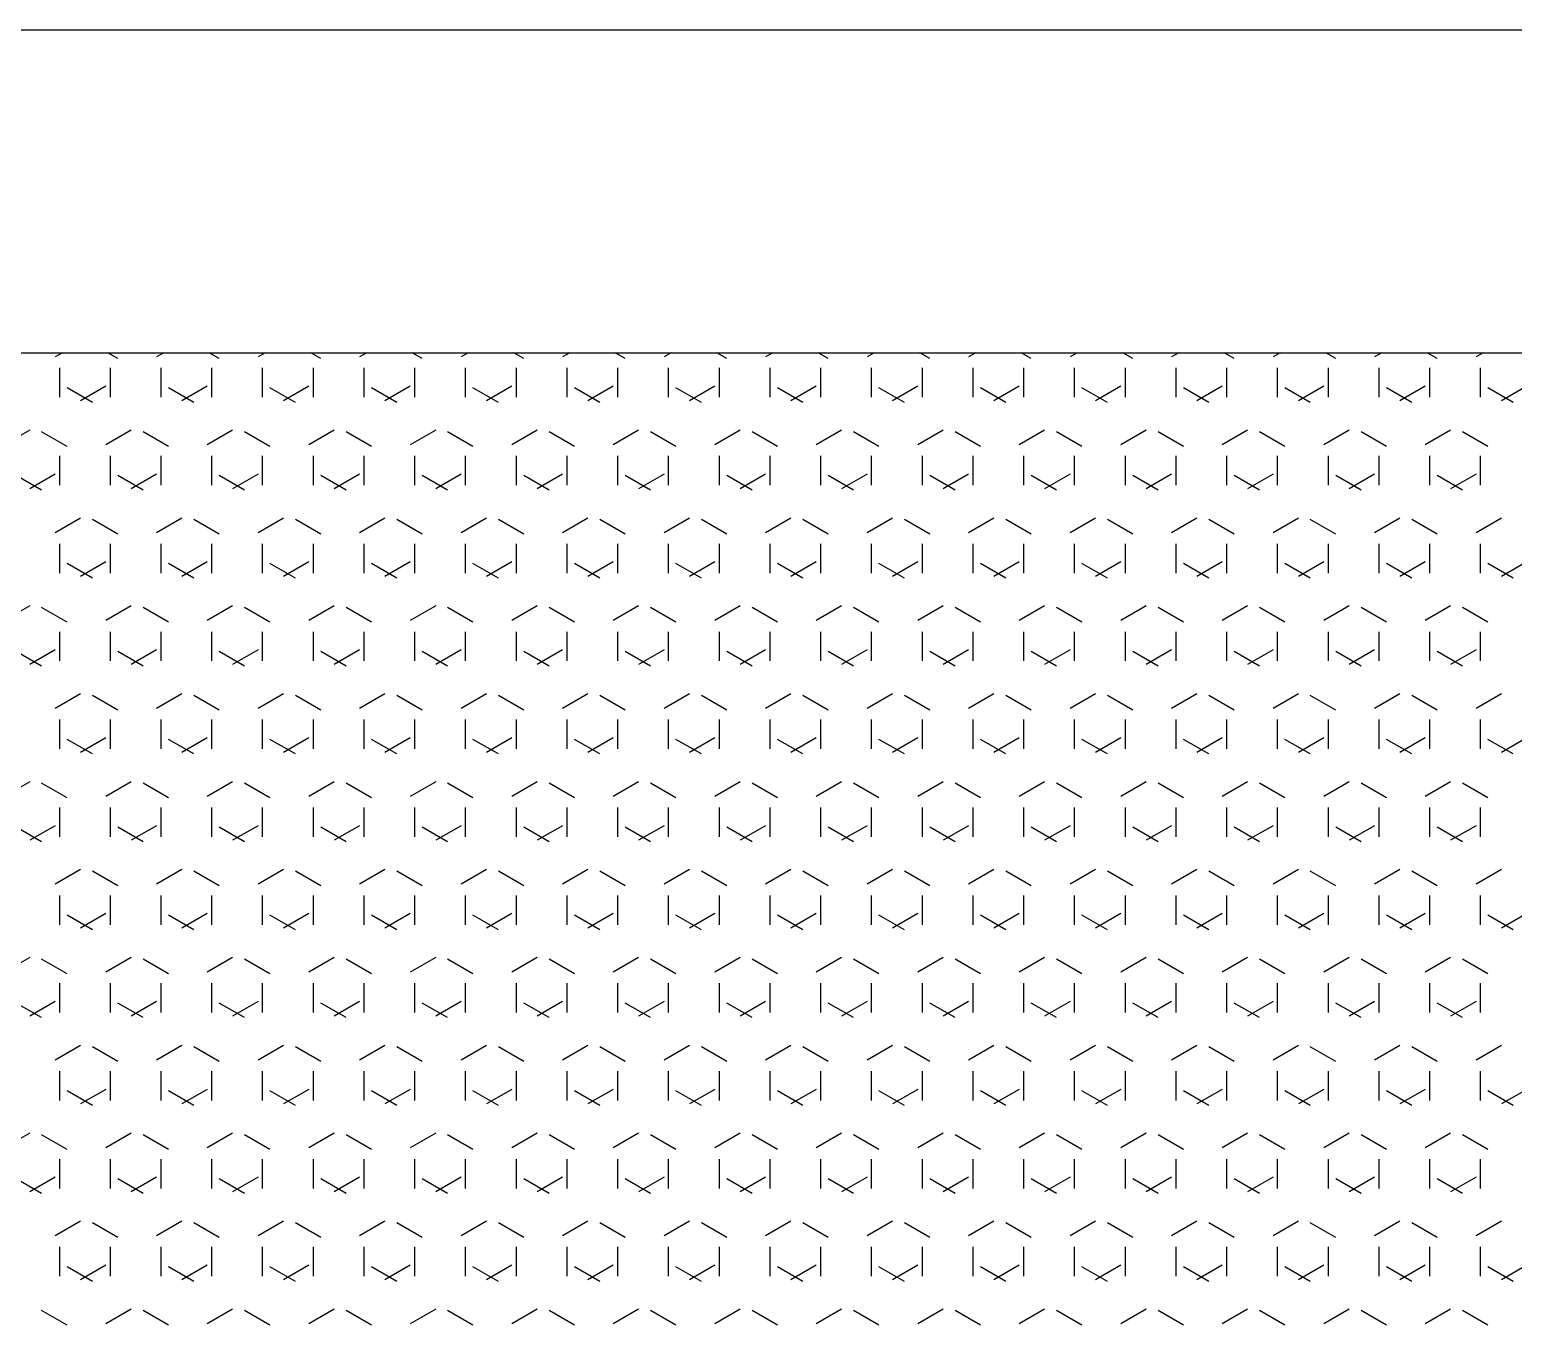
# Model space of a CAD drawing. Extents: x 53 to 973, y -54 to 585.
# Drawn here: x 181.02 to 213.17, y 246.14 to 274.22 of the extents above; entities that cross this region are included whole.
import ezdxf

# ---------------------------------------------------------------- set-up
doc = ezdxf.new("R2010")
doc.units = 0
doc.layers.add('KADRBM', color=7, linetype='CONTINUOUS')

msp = doc.modelspace()

# ---------------------------------------------------------------- linework, layer by layer
at = {"layer": 'KADRBM'}
for p, q in [((177.367, 274.218), (281.821, 274.218)), ((177.367, 267.218), (281.821, 267.218)), ((181.725, 267.218), (181.567, 267.127)), ((182.925, 267.093), (182.708, 267.218)), ((183.924, 267.218), (183.766, 267.127)), ((185.125, 267.093), (184.908, 267.218)), ((186.124, 267.218), (185.966, 267.127)), ((187.325, 267.093), (187.108, 267.218)), ((188.324, 267.218), (188.166, 267.127)), ((189.525, 267.093), (189.308, 267.218)), ((190.523, 267.218), (190.366, 267.127)), ((191.724, 267.093), (191.507, 267.218)), ((192.723, 267.218), (192.565, 267.127)), ((193.924, 267.093), (193.707, 267.218)), ((194.923, 267.218), (194.765, 267.127)), ((196.124, 267.093), (195.907, 267.218)), ((197.122, 267.218), (196.965, 267.127)), ((198.323, 267.093), (198.106, 267.218)), ((199.322, 267.218), (199.164, 267.127)), ((200.523, 267.093), (200.306, 267.218)), ((201.522, 267.218), (201.364, 267.127)), ((202.723, 267.093), (202.506, 267.218)), ((203.722, 267.218), (203.564, 267.127)), ((204.923, 267.093), (204.705, 267.218)), ((205.921, 267.218), (205.764, 267.127)), ((207.122, 267.093), (206.905, 267.218)), ((208.121, 267.218), (207.963, 267.127)), ((209.322, 267.093), (209.105, 267.218)), ((210.321, 267.218), (210.163, 267.127)), ((211.522, 267.093), (211.305, 267.218)), ((212.52, 267.218), (212.363, 267.127)), ((181.667, 266.251), (181.667, 266.886)), ((182.766, 266.251), (182.766, 266.886)), ((183.866, 266.251), (183.866, 266.886)), ((184.966, 266.251), (184.966, 266.886)), ((186.066, 266.251), (186.066, 266.886)), ((187.166, 266.251), (187.166, 266.886)), ((188.266, 266.251), (188.266, 266.886)), ((189.366, 266.251), (189.366, 266.886)), ((190.465, 266.251), (190.465, 266.886)), ((191.565, 266.251), (191.565, 266.886)), ((192.665, 266.251), (192.665, 266.886)), ((193.765, 266.251), (193.765, 266.886)), ((194.865, 266.251), (194.865, 266.886)), ((195.965, 266.251), (195.965, 266.886)), ((197.064, 266.251), (197.064, 266.886)), ((198.164, 266.251), (198.164, 266.886)), ((199.264, 266.251), (199.264, 266.886)), ((200.364, 266.251), (200.364, 266.886)), ((201.464, 266.251), (201.464, 266.886)), ((202.564, 266.251), (202.564, 266.886)), ((203.664, 266.251), (203.664, 266.886)), ((204.763, 266.251), (204.763, 266.886)), ((205.863, 266.251), (205.863, 266.886)), ((206.963, 266.251), (206.963, 266.886)), ((208.063, 266.251), (208.063, 266.886)), ((209.163, 266.251), (209.163, 266.886)), ((210.263, 266.251), (210.263, 266.886)), ((211.363, 266.251), (211.363, 266.886)), ((212.462, 266.251), (212.462, 266.886)), ((182.376, 266.141), (181.826, 266.458)), ((182.667, 266.492), (182.117, 266.175)), ((184.575, 266.141), (184.025, 266.458)), ((184.866, 266.492), (184.316, 266.175)), ((186.775, 266.141), (186.225, 266.458)), ((187.066, 266.492), (186.516, 266.175)), ((188.975, 266.141), (188.425, 266.458)), ((189.266, 266.492), (188.716, 266.175)), ((191.174, 266.141), (190.624, 266.458)), ((191.465, 266.492), (190.916, 266.175)), ((193.374, 266.141), (192.824, 266.458)), ((193.665, 266.492), (193.115, 266.175)), ((195.574, 266.141), (195.024, 266.458)), ((195.865, 266.492), (195.315, 266.175)), ((197.773, 266.141), (197.224, 266.458)), ((198.065, 266.492), (197.515, 266.175)), ((199.973, 266.141), (199.423, 266.458)), ((200.264, 266.492), (199.714, 266.175)), ((202.173, 266.141), (201.623, 266.458)), ((202.464, 266.492), (201.914, 266.175)), ((204.373, 266.141), (203.823, 266.458)), ((204.664, 266.492), (204.114, 266.175)), ((206.572, 266.141), (206.022, 266.458)), ((206.863, 266.492), (206.313, 266.175)), ((208.772, 266.141), (208.222, 266.458)), ((209.063, 266.492), (208.513, 266.175)), ((210.972, 266.141), (210.422, 266.458)), ((211.263, 266.492), (210.713, 266.175)), ((213.171, 266.141), (212.621, 266.458)), ((213.462, 266.492), (212.913, 266.175)), ((181.017, 265.54), (180.467, 265.222)), ((181.826, 265.188), (181.276, 265.506)), ((183.217, 265.54), (182.667, 265.222)), ((184.025, 265.188), (183.475, 265.506)), ((185.416, 265.54), (184.866, 265.222)), ((186.225, 265.188), (185.675, 265.506)), ((187.616, 265.54), (187.066, 265.222)), ((188.425, 265.188), (187.875, 265.506)), ((189.816, 265.54), (189.266, 265.222)), ((190.624, 265.188), (190.074, 265.506)), ((192.015, 265.54), (191.465, 265.222)), ((192.824, 265.188), (192.274, 265.506)), ((194.215, 265.54), (193.665, 265.222)), ((195.024, 265.188), (194.474, 265.506)), ((196.415, 265.54), (195.865, 265.222)), ((197.224, 265.188), (196.674, 265.506)), ((198.614, 265.54), (198.065, 265.222)), ((199.423, 265.188), (198.873, 265.506)), ((200.814, 265.54), (200.264, 265.222)), ((201.623, 265.188), (201.073, 265.506)), ((203.014, 265.54), (202.464, 265.222)), ((203.823, 265.188), (203.273, 265.506)), ((205.214, 265.54), (204.664, 265.222)), ((206.022, 265.188), (205.472, 265.506)), ((207.413, 265.54), (206.863, 265.222)), ((208.222, 265.188), (207.672, 265.506)), ((209.613, 265.54), (209.063, 265.222)), ((210.422, 265.188), (209.872, 265.506)), ((211.813, 265.54), (211.263, 265.222)), ((212.621, 265.188), (212.072, 265.506)), ((181.667, 264.346), (181.667, 264.981)), ((182.766, 264.346), (182.766, 264.981)), ((183.866, 264.346), (183.866, 264.981)), ((184.966, 264.346), (184.966, 264.981)), ((186.066, 264.346), (186.066, 264.981)), ((187.166, 264.346), (187.166, 264.981)), ((188.266, 264.346), (188.266, 264.981)), ((189.366, 264.346), (189.366, 264.981)), ((190.465, 264.346), (190.465, 264.981)), ((191.565, 264.346), (191.565, 264.981)), ((192.665, 264.346), (192.665, 264.981)), ((193.765, 264.346), (193.765, 264.981)), ((194.865, 264.346), (194.865, 264.981)), ((195.965, 264.346), (195.965, 264.981)), ((197.064, 264.346), (197.064, 264.981)), ((198.164, 264.346), (198.164, 264.981)), ((199.264, 264.346), (199.264, 264.981)), ((200.364, 264.346), (200.364, 264.981)), ((201.464, 264.346), (201.464, 264.981)), ((202.564, 264.346), (202.564, 264.981)), ((203.664, 264.346), (203.664, 264.981)), ((204.763, 264.346), (204.763, 264.981)), ((205.863, 264.346), (205.863, 264.981)), ((206.963, 264.346), (206.963, 264.981)), ((208.063, 264.346), (208.063, 264.981)), ((209.163, 264.346), (209.163, 264.981)), ((210.263, 264.346), (210.263, 264.981)), ((211.363, 264.346), (211.363, 264.981)), ((212.462, 264.346), (212.462, 264.981)), ((181.276, 264.236), (180.726, 264.553)), ((181.567, 264.587), (181.017, 264.27)), ((183.475, 264.236), (182.925, 264.553)), ((183.766, 264.587), (183.217, 264.27)), ((185.675, 264.236), (185.125, 264.553)), ((185.966, 264.587), (185.416, 264.27)), ((187.875, 264.236), (187.325, 264.553)), ((188.166, 264.587), (187.616, 264.27)), ((190.074, 264.236), (189.525, 264.553)), ((190.366, 264.587), (189.816, 264.27)), ((192.274, 264.236), (191.724, 264.553)), ((192.565, 264.587), (192.015, 264.27)), ((194.474, 264.236), (193.924, 264.553)), ((194.765, 264.587), (194.215, 264.27)), ((196.674, 264.236), (196.124, 264.553)), ((196.965, 264.587), (196.415, 264.27)), ((198.873, 264.236), (198.323, 264.553)), ((199.164, 264.587), (198.614, 264.27)), ((201.073, 264.236), (200.523, 264.553)), ((201.364, 264.587), (200.814, 264.27)), ((203.273, 264.236), (202.723, 264.553)), ((203.564, 264.587), (203.014, 264.27)), ((205.472, 264.236), (204.923, 264.553)), ((205.764, 264.587), (205.214, 264.27)), ((207.672, 264.236), (207.122, 264.553)), ((207.963, 264.587), (207.413, 264.27)), ((209.872, 264.236), (209.322, 264.553)), ((210.163, 264.587), (209.613, 264.27)), ((212.072, 264.236), (211.522, 264.553)), ((212.363, 264.587), (211.813, 264.27)), ((182.117, 263.635), (181.567, 263.317)), ((182.925, 263.283), (182.376, 263.601)), ((184.316, 263.635), (183.766, 263.317)), ((185.125, 263.283), (184.575, 263.601)), ((186.516, 263.635), (185.966, 263.317)), ((187.325, 263.283), (186.775, 263.601)), ((188.716, 263.635), (188.166, 263.317)), ((189.525, 263.283), (188.975, 263.601)), ((190.916, 263.635), (190.366, 263.317)), ((191.724, 263.283), (191.174, 263.601)), ((193.115, 263.635), (192.565, 263.317)), ((193.924, 263.283), (193.374, 263.601)), ((195.315, 263.635), (194.765, 263.317)), ((196.124, 263.283), (195.574, 263.601)), ((197.515, 263.635), (196.965, 263.317)), ((198.323, 263.283), (197.773, 263.601)), ((199.714, 263.635), (199.164, 263.317)), ((200.523, 263.283), (199.973, 263.601)), ((201.914, 263.635), (201.364, 263.317)), ((202.723, 263.283), (202.173, 263.601)), ((204.114, 263.635), (203.564, 263.317)), ((204.923, 263.283), (204.373, 263.601)), ((206.313, 263.635), (205.764, 263.317)), ((207.122, 263.283), (206.572, 263.601)), ((208.513, 263.635), (207.963, 263.317)), ((209.322, 263.283), (208.772, 263.601)), ((210.713, 263.635), (210.163, 263.317)), ((211.522, 263.283), (210.972, 263.601)), ((212.913, 263.635), (212.363, 263.317)), ((181.667, 262.441), (181.667, 263.076)), ((182.766, 262.441), (182.766, 263.076)), ((183.866, 262.441), (183.866, 263.076)), ((184.966, 262.441), (184.966, 263.076)), ((186.066, 262.441), (186.066, 263.076)), ((187.166, 262.441), (187.166, 263.076)), ((188.266, 262.441), (188.266, 263.076)), ((189.366, 262.441), (189.366, 263.076)), ((190.465, 262.441), (190.465, 263.076)), ((191.565, 262.441), (191.565, 263.076)), ((192.665, 262.441), (192.665, 263.076)), ((193.765, 262.441), (193.765, 263.076)), ((194.865, 262.441), (194.865, 263.076)), ((195.965, 262.441), (195.965, 263.076)), ((197.064, 262.441), (197.064, 263.076)), ((198.164, 262.441), (198.164, 263.076)), ((199.264, 262.441), (199.264, 263.076)), ((200.364, 262.441), (200.364, 263.076)), ((201.464, 262.441), (201.464, 263.076)), ((202.564, 262.441), (202.564, 263.076)), ((203.664, 262.441), (203.664, 263.076)), ((204.763, 262.441), (204.763, 263.076)), ((205.863, 262.441), (205.863, 263.076)), ((206.963, 262.441), (206.963, 263.076)), ((208.063, 262.441), (208.063, 263.076)), ((209.163, 262.441), (209.163, 263.076)), ((210.263, 262.441), (210.263, 263.076)), ((211.363, 262.441), (211.363, 263.076)), ((212.462, 262.441), (212.462, 263.076)), ((182.376, 262.331), (181.826, 262.648)), ((182.667, 262.682), (182.117, 262.365)), ((184.575, 262.331), (184.025, 262.648)), ((184.866, 262.682), (184.316, 262.365)), ((186.775, 262.331), (186.225, 262.648)), ((187.066, 262.682), (186.516, 262.365)), ((188.975, 262.331), (188.425, 262.648)), ((189.266, 262.682), (188.716, 262.365)), ((191.174, 262.331), (190.624, 262.648)), ((191.465, 262.682), (190.916, 262.365)), ((193.374, 262.331), (192.824, 262.648)), ((193.665, 262.682), (193.115, 262.365)), ((195.574, 262.331), (195.024, 262.648)), ((195.865, 262.682), (195.315, 262.365)), ((197.773, 262.331), (197.224, 262.648)), ((198.065, 262.682), (197.515, 262.365)), ((199.973, 262.331), (199.423, 262.648)), ((200.264, 262.682), (199.714, 262.365)), ((202.173, 262.331), (201.623, 262.648)), ((202.464, 262.682), (201.914, 262.365)), ((204.373, 262.331), (203.823, 262.648)), ((204.664, 262.682), (204.114, 262.365)), ((206.572, 262.331), (206.022, 262.648)), ((206.863, 262.682), (206.313, 262.365)), ((208.772, 262.331), (208.222, 262.648)), ((209.063, 262.682), (208.513, 262.365)), ((210.972, 262.331), (210.422, 262.648)), ((211.263, 262.682), (210.713, 262.365)), ((213.171, 262.331), (212.621, 262.648)), ((213.462, 262.682), (212.913, 262.365)), ((181.017, 261.73), (180.467, 261.412)), ((181.826, 261.378), (181.276, 261.696)), ((183.217, 261.73), (182.667, 261.412)), ((184.025, 261.378), (183.475, 261.696)), ((185.416, 261.73), (184.866, 261.412)), ((186.225, 261.378), (185.675, 261.696)), ((187.616, 261.73), (187.066, 261.412)), ((188.425, 261.378), (187.875, 261.696)), ((189.816, 261.73), (189.266, 261.412)), ((190.624, 261.378), (190.074, 261.696)), ((192.015, 261.73), (191.465, 261.412)), ((192.824, 261.378), (192.274, 261.696)), ((194.215, 261.73), (193.665, 261.412)), ((195.024, 261.378), (194.474, 261.696)), ((196.415, 261.73), (195.865, 261.412)), ((197.224, 261.378), (196.674, 261.696)), ((198.614, 261.73), (198.065, 261.412)), ((199.423, 261.378), (198.873, 261.696)), ((200.814, 261.73), (200.264, 261.412)), ((201.623, 261.378), (201.073, 261.696)), ((203.014, 261.73), (202.464, 261.412)), ((203.823, 261.378), (203.273, 261.696)), ((205.214, 261.73), (204.664, 261.412)), ((206.022, 261.378), (205.472, 261.696)), ((207.413, 261.73), (206.863, 261.412)), ((208.222, 261.378), (207.672, 261.696)), ((209.613, 261.73), (209.063, 261.412)), ((210.422, 261.378), (209.872, 261.696)), ((211.813, 261.73), (211.263, 261.412)), ((212.621, 261.378), (212.072, 261.696)), ((181.667, 260.536), (181.667, 261.171)), ((182.766, 260.536), (182.766, 261.171)), ((183.866, 260.536), (183.866, 261.171)), ((184.966, 260.536), (184.966, 261.171)), ((186.066, 260.536), (186.066, 261.171)), ((187.166, 260.536), (187.166, 261.171)), ((188.266, 260.536), (188.266, 261.171)), ((189.366, 260.536), (189.366, 261.171)), ((190.465, 260.536), (190.465, 261.171)), ((191.565, 260.536), (191.565, 261.171)), ((192.665, 260.536), (192.665, 261.171)), ((193.765, 260.536), (193.765, 261.171)), ((194.865, 260.536), (194.865, 261.171)), ((195.965, 260.536), (195.965, 261.171)), ((197.064, 260.536), (197.064, 261.171)), ((198.164, 260.536), (198.164, 261.171)), ((199.264, 260.536), (199.264, 261.171)), ((200.364, 260.536), (200.364, 261.171)), ((201.464, 260.536), (201.464, 261.171)), ((202.564, 260.536), (202.564, 261.171)), ((203.664, 260.536), (203.664, 261.171)), ((204.763, 260.536), (204.763, 261.171)), ((205.863, 260.536), (205.863, 261.171)), ((206.963, 260.536), (206.963, 261.171)), ((208.063, 260.536), (208.063, 261.171)), ((209.163, 260.536), (209.163, 261.171)), ((210.263, 260.536), (210.263, 261.171)), ((211.363, 260.536), (211.363, 261.171)), ((212.462, 260.536), (212.462, 261.171)), ((181.567, 260.777), (181.017, 260.46)), ((183.766, 260.777), (183.217, 260.46)), ((185.966, 260.777), (185.416, 260.46)), ((188.166, 260.777), (187.616, 260.46)), ((190.366, 260.777), (189.816, 260.46)), ((192.565, 260.777), (192.015, 260.46)), ((194.765, 260.777), (194.215, 260.46)), ((196.965, 260.777), (196.415, 260.46)), ((199.164, 260.777), (198.614, 260.46)), ((201.364, 260.777), (200.814, 260.46)), ((203.564, 260.777), (203.014, 260.46)), ((205.764, 260.777), (205.214, 260.46)), ((207.963, 260.777), (207.413, 260.46)), ((210.163, 260.777), (209.613, 260.46)), ((212.363, 260.777), (211.813, 260.46)), ((181.276, 260.426), (180.726, 260.743)), ((183.475, 260.426), (182.925, 260.743)), ((185.675, 260.426), (185.125, 260.743)), ((187.875, 260.426), (187.325, 260.743)), ((190.074, 260.426), (189.525, 260.743)), ((192.274, 260.426), (191.724, 260.743)), ((194.474, 260.426), (193.924, 260.743)), ((196.674, 260.426), (196.124, 260.743)), ((198.873, 260.426), (198.323, 260.743)), ((201.073, 260.426), (200.523, 260.743)), ((203.273, 260.426), (202.723, 260.743)), ((205.472, 260.426), (204.923, 260.743)), ((207.672, 260.426), (207.122, 260.743)), ((209.872, 260.426), (209.322, 260.743)), ((212.072, 260.426), (211.522, 260.743)), ((182.117, 259.825), (181.567, 259.507)), ((184.316, 259.825), (183.766, 259.507)), ((186.516, 259.825), (185.966, 259.507)), ((188.716, 259.825), (188.166, 259.507)), ((190.916, 259.825), (190.366, 259.507)), ((193.115, 259.825), (192.565, 259.507)), ((195.315, 259.825), (194.765, 259.507)), ((197.515, 259.825), (196.965, 259.507)), ((199.714, 259.825), (199.164, 259.507)), ((201.914, 259.825), (201.364, 259.507)), ((204.114, 259.825), (203.564, 259.507)), ((206.313, 259.825), (205.764, 259.507)), ((208.513, 259.825), (207.963, 259.507)), ((210.713, 259.825), (210.163, 259.507)), ((212.913, 259.825), (212.363, 259.507)), ((182.925, 259.473), (182.376, 259.791)), ((185.125, 259.473), (184.575, 259.791)), ((187.325, 259.473), (186.775, 259.791)), ((189.525, 259.473), (188.975, 259.791)), ((191.724, 259.473), (191.174, 259.791)), ((193.924, 259.473), (193.374, 259.791)), ((196.124, 259.473), (195.574, 259.791)), ((198.323, 259.473), (197.773, 259.791)), ((200.523, 259.473), (199.973, 259.791)), ((202.723, 259.473), (202.173, 259.791)), ((204.923, 259.473), (204.373, 259.791)), ((207.122, 259.473), (206.572, 259.791)), ((209.322, 259.473), (208.772, 259.791)), ((211.522, 259.473), (210.972, 259.791)), ((181.667, 258.631), (181.667, 259.266)), ((182.766, 258.631), (182.766, 259.266)), ((183.866, 258.631), (183.866, 259.266)), ((184.966, 258.631), (184.966, 259.266)), ((186.066, 258.631), (186.066, 259.266)), ((187.166, 258.631), (187.166, 259.266)), ((188.266, 258.631), (188.266, 259.266)), ((189.366, 258.631), (189.366, 259.266)), ((190.465, 258.631), (190.465, 259.266)), ((191.565, 258.631), (191.565, 259.266)), ((192.665, 258.631), (192.665, 259.266)), ((193.765, 258.631), (193.765, 259.266)), ((194.865, 258.631), (194.865, 259.266)), ((195.965, 258.631), (195.965, 259.266)), ((197.064, 258.631), (197.064, 259.266)), ((198.164, 258.631), (198.164, 259.266)), ((199.264, 258.631), (199.264, 259.266)), ((200.364, 258.631), (200.364, 259.266)), ((201.464, 258.631), (201.464, 259.266)), ((202.564, 258.631), (202.564, 259.266)), ((203.664, 258.631), (203.664, 259.266)), ((204.763, 258.631), (204.763, 259.266)), ((205.863, 258.631), (205.863, 259.266)), ((206.963, 258.631), (206.963, 259.266)), ((208.063, 258.631), (208.063, 259.266)), ((209.163, 258.631), (209.163, 259.266)), ((210.263, 258.631), (210.263, 259.266)), ((211.363, 258.631), (211.363, 259.266)), ((212.462, 258.631), (212.462, 259.266)), ((182.667, 258.872), (182.117, 258.555)), ((184.866, 258.872), (184.316, 258.555)), ((187.066, 258.872), (186.516, 258.555)), ((189.266, 258.872), (188.716, 258.555)), ((191.465, 258.872), (190.916, 258.555)), ((193.665, 258.872), (193.115, 258.555)), ((195.865, 258.872), (195.315, 258.555)), ((198.065, 258.872), (197.515, 258.555)), ((200.264, 258.872), (199.714, 258.555)), ((202.464, 258.872), (201.914, 258.555)), ((204.664, 258.872), (204.114, 258.555)), ((206.863, 258.872), (206.313, 258.555)), ((209.063, 258.872), (208.513, 258.555)), ((211.263, 258.872), (210.713, 258.555)), ((213.462, 258.872), (212.913, 258.555)), ((182.376, 258.521), (181.826, 258.838)), ((184.575, 258.521), (184.025, 258.838)), ((186.775, 258.521), (186.225, 258.838)), ((188.975, 258.521), (188.425, 258.838)), ((191.174, 258.521), (190.624, 258.838)), ((193.374, 258.521), (192.824, 258.838)), ((195.574, 258.521), (195.024, 258.838)), ((197.773, 258.521), (197.224, 258.838)), ((199.973, 258.521), (199.423, 258.838)), ((202.173, 258.521), (201.623, 258.838)), ((204.373, 258.521), (203.823, 258.838)), ((206.572, 258.521), (206.022, 258.838)), ((208.772, 258.521), (208.222, 258.838)), ((210.972, 258.521), (210.422, 258.838)), ((213.171, 258.521), (212.621, 258.838)), ((181.017, 257.92), (180.467, 257.602)), ((181.826, 257.568), (181.276, 257.886)), ((183.217, 257.92), (182.667, 257.602)), ((184.025, 257.568), (183.475, 257.886)), ((185.416, 257.92), (184.866, 257.602)), ((186.225, 257.568), (185.675, 257.886)), ((187.616, 257.92), (187.066, 257.602)), ((188.425, 257.568), (187.875, 257.886)), ((189.816, 257.92), (189.266, 257.602)), ((190.624, 257.568), (190.074, 257.886)), ((192.015, 257.92), (191.465, 257.602)), ((192.824, 257.568), (192.274, 257.886)), ((194.215, 257.92), (193.665, 257.602)), ((195.024, 257.568), (194.474, 257.886)), ((196.415, 257.92), (195.865, 257.602)), ((197.224, 257.568), (196.674, 257.886)), ((198.614, 257.92), (198.065, 257.602)), ((199.423, 257.568), (198.873, 257.886)), ((200.814, 257.92), (200.264, 257.602)), ((201.623, 257.568), (201.073, 257.886)), ((203.014, 257.92), (202.464, 257.602)), ((203.823, 257.568), (203.273, 257.886)), ((205.214, 257.92), (204.664, 257.602)), ((206.022, 257.568), (205.472, 257.886)), ((207.413, 257.92), (206.863, 257.602)), ((208.222, 257.568), (207.672, 257.886)), ((209.613, 257.92), (209.063, 257.602)), ((210.422, 257.568), (209.872, 257.886)), ((211.813, 257.92), (211.263, 257.602)), ((212.621, 257.568), (212.072, 257.886)), ((181.667, 256.726), (181.667, 257.361)), ((182.766, 256.726), (182.766, 257.361)), ((183.866, 256.726), (183.866, 257.361)), ((184.966, 256.726), (184.966, 257.361)), ((186.066, 256.726), (186.066, 257.361)), ((187.166, 256.726), (187.166, 257.361)), ((188.266, 256.726), (188.266, 257.361)), ((189.366, 256.726), (189.366, 257.361)), ((190.465, 256.726), (190.465, 257.361)), ((191.565, 256.726), (191.565, 257.361)), ((192.665, 256.726), (192.665, 257.361)), ((193.765, 256.726), (193.765, 257.361)), ((194.865, 256.726), (194.865, 257.361)), ((195.965, 256.726), (195.965, 257.361)), ((197.064, 256.726), (197.064, 257.361)), ((198.164, 256.726), (198.164, 257.361)), ((199.264, 256.726), (199.264, 257.361)), ((200.364, 256.726), (200.364, 257.361)), ((201.464, 256.726), (201.464, 257.361)), ((202.564, 256.726), (202.564, 257.361)), ((203.664, 256.726), (203.664, 257.361)), ((204.763, 256.726), (204.763, 257.361)), ((205.863, 256.726), (205.863, 257.361)), ((206.963, 256.726), (206.963, 257.361)), ((208.063, 256.726), (208.063, 257.361)), ((209.163, 256.726), (209.163, 257.361)), ((210.263, 256.726), (210.263, 257.361)), ((211.363, 256.726), (211.363, 257.361)), ((212.462, 256.726), (212.462, 257.361)), ((181.276, 256.616), (180.726, 256.933)), ((181.567, 256.967), (181.017, 256.65)), ((183.475, 256.616), (182.925, 256.933)), ((183.766, 256.967), (183.217, 256.65)), ((185.675, 256.616), (185.125, 256.933)), ((185.966, 256.967), (185.416, 256.65)), ((187.875, 256.616), (187.325, 256.933)), ((188.166, 256.967), (187.616, 256.65)), ((190.074, 256.616), (189.525, 256.933)), ((190.366, 256.967), (189.816, 256.65)), ((192.274, 256.616), (191.724, 256.933)), ((192.565, 256.967), (192.015, 256.65)), ((194.474, 256.616), (193.924, 256.933)), ((194.765, 256.967), (194.215, 256.65)), ((196.674, 256.616), (196.124, 256.933)), ((196.965, 256.967), (196.415, 256.65)), ((198.873, 256.616), (198.323, 256.933)), ((199.164, 256.967), (198.614, 256.65)), ((201.073, 256.616), (200.523, 256.933)), ((201.364, 256.967), (200.814, 256.65)), ((203.273, 256.616), (202.723, 256.933)), ((203.564, 256.967), (203.014, 256.65)), ((205.472, 256.616), (204.923, 256.933)), ((205.764, 256.967), (205.214, 256.65)), ((207.672, 256.616), (207.122, 256.933)), ((207.963, 256.967), (207.413, 256.65)), ((209.872, 256.616), (209.322, 256.933)), ((210.163, 256.967), (209.613, 256.65)), ((212.072, 256.616), (211.522, 256.933)), ((212.363, 256.967), (211.813, 256.65)), ((182.117, 256.015), (181.567, 255.697)), ((182.925, 255.663), (182.376, 255.981)), ((184.316, 256.015), (183.766, 255.697)), ((185.125, 255.663), (184.575, 255.981)), ((186.516, 256.015), (185.966, 255.697)), ((187.325, 255.663), (186.775, 255.981)), ((188.716, 256.015), (188.166, 255.697)), ((189.525, 255.663), (188.975, 255.981)), ((190.916, 256.015), (190.366, 255.697)), ((191.724, 255.663), (191.174, 255.981)), ((193.115, 256.015), (192.565, 255.697)), ((193.924, 255.663), (193.374, 255.981)), ((195.315, 256.015), (194.765, 255.697)), ((196.124, 255.663), (195.574, 255.981)), ((197.515, 256.015), (196.965, 255.697)), ((198.323, 255.663), (197.773, 255.981)), ((199.714, 256.015), (199.164, 255.697)), ((200.523, 255.663), (199.973, 255.981)), ((201.914, 256.015), (201.364, 255.697)), ((202.723, 255.663), (202.173, 255.981)), ((204.114, 256.015), (203.564, 255.697)), ((204.923, 255.663), (204.373, 255.981)), ((206.313, 256.015), (205.764, 255.697)), ((207.122, 255.663), (206.572, 255.981)), ((208.513, 256.015), (207.963, 255.697)), ((209.322, 255.663), (208.772, 255.981)), ((210.713, 256.015), (210.163, 255.697)), ((211.522, 255.663), (210.972, 255.981)), ((212.913, 256.015), (212.363, 255.697)), ((181.667, 254.821), (181.667, 255.456)), ((182.766, 254.821), (182.766, 255.456)), ((183.866, 254.821), (183.866, 255.456)), ((184.966, 254.821), (184.966, 255.456)), ((186.066, 254.821), (186.066, 255.456)), ((187.166, 254.821), (187.166, 255.456)), ((188.266, 254.821), (188.266, 255.456)), ((189.366, 254.821), (189.366, 255.456)), ((190.465, 254.821), (190.465, 255.456)), ((191.565, 254.821), (191.565, 255.456)), ((192.665, 254.821), (192.665, 255.456)), ((193.765, 254.821), (193.765, 255.456)), ((194.865, 254.821), (194.865, 255.456)), ((195.965, 254.821), (195.965, 255.456)), ((197.064, 254.821), (197.064, 255.456)), ((198.164, 254.821), (198.164, 255.456)), ((199.264, 254.821), (199.264, 255.456)), ((200.364, 254.821), (200.364, 255.456)), ((201.464, 254.821), (201.464, 255.456)), ((202.564, 254.821), (202.564, 255.456)), ((203.664, 254.821), (203.664, 255.456)), ((204.763, 254.821), (204.763, 255.456)), ((205.863, 254.821), (205.863, 255.456)), ((206.963, 254.821), (206.963, 255.456)), ((208.063, 254.821), (208.063, 255.456)), ((209.163, 254.821), (209.163, 255.456)), ((210.263, 254.821), (210.263, 255.456)), ((211.363, 254.821), (211.363, 255.456)), ((212.462, 254.821), (212.462, 255.456)), ((182.376, 254.711), (181.826, 255.028)), ((182.667, 255.062), (182.117, 254.745)), ((184.575, 254.711), (184.025, 255.028)), ((184.866, 255.062), (184.316, 254.745)), ((186.775, 254.711), (186.225, 255.028)), ((187.066, 255.062), (186.516, 254.745)), ((188.975, 254.711), (188.425, 255.028)), ((189.266, 255.062), (188.716, 254.745)), ((191.174, 254.711), (190.624, 255.028)), ((191.465, 255.062), (190.916, 254.745)), ((193.374, 254.711), (192.824, 255.028)), ((193.665, 255.062), (193.115, 254.745)), ((195.574, 254.711), (195.024, 255.028)), ((195.865, 255.062), (195.315, 254.745)), ((197.773, 254.711), (197.224, 255.028)), ((198.065, 255.062), (197.515, 254.745)), ((199.973, 254.711), (199.423, 255.028)), ((200.264, 255.062), (199.714, 254.745)), ((202.173, 254.711), (201.623, 255.028)), ((202.464, 255.062), (201.914, 254.745)), ((204.373, 254.711), (203.823, 255.028)), ((204.664, 255.062), (204.114, 254.745)), ((206.572, 254.711), (206.022, 255.028)), ((206.863, 255.062), (206.313, 254.745)), ((208.772, 254.711), (208.222, 255.028)), ((209.063, 255.062), (208.513, 254.745)), ((210.972, 254.711), (210.422, 255.028)), ((211.263, 255.062), (210.713, 254.745)), ((213.171, 254.711), (212.621, 255.028)), ((213.462, 255.062), (212.913, 254.745)), ((181.017, 254.11), (180.467, 253.792)), ((181.826, 253.758), (181.276, 254.076)), ((183.217, 254.11), (182.667, 253.792)), ((184.025, 253.758), (183.475, 254.076)), ((185.416, 254.11), (184.866, 253.792)), ((186.225, 253.758), (185.675, 254.076)), ((187.616, 254.11), (187.066, 253.792)), ((188.425, 253.758), (187.875, 254.076)), ((189.816, 254.11), (189.266, 253.792)), ((190.624, 253.758), (190.074, 254.076)), ((192.015, 254.11), (191.465, 253.792)), ((192.824, 253.758), (192.274, 254.076)), ((194.215, 254.11), (193.665, 253.792)), ((195.024, 253.758), (194.474, 254.076)), ((196.415, 254.11), (195.865, 253.792)), ((197.224, 253.758), (196.674, 254.076)), ((198.614, 254.11), (198.065, 253.792)), ((199.423, 253.758), (198.873, 254.076)), ((200.814, 254.11), (200.264, 253.792)), ((201.623, 253.758), (201.073, 254.076)), ((203.014, 254.11), (202.464, 253.792)), ((203.823, 253.758), (203.273, 254.076)), ((205.214, 254.11), (204.664, 253.792)), ((206.022, 253.758), (205.472, 254.076)), ((207.413, 254.11), (206.863, 253.792)), ((208.222, 253.758), (207.672, 254.076)), ((209.613, 254.11), (209.063, 253.792)), ((210.422, 253.758), (209.872, 254.076)), ((211.813, 254.11), (211.263, 253.792)), ((212.621, 253.758), (212.072, 254.076)), ((181.667, 252.916), (181.667, 253.551)), ((182.766, 252.916), (182.766, 253.551)), ((183.866, 252.916), (183.866, 253.551)), ((184.966, 252.916), (184.966, 253.551)), ((186.066, 252.916), (186.066, 253.551)), ((187.166, 252.916), (187.166, 253.551)), ((188.266, 252.916), (188.266, 253.551)), ((189.366, 252.916), (189.366, 253.551)), ((190.465, 252.916), (190.465, 253.551)), ((191.565, 252.916), (191.565, 253.551)), ((192.665, 252.916), (192.665, 253.551)), ((193.765, 252.916), (193.765, 253.551)), ((194.865, 252.916), (194.865, 253.551)), ((195.965, 252.916), (195.965, 253.551)), ((197.064, 252.916), (197.064, 253.551)), ((198.164, 252.916), (198.164, 253.551)), ((199.264, 252.916), (199.264, 253.551)), ((200.364, 252.916), (200.364, 253.551)), ((201.464, 252.916), (201.464, 253.551)), ((202.564, 252.916), (202.564, 253.551)), ((203.664, 252.916), (203.664, 253.551)), ((204.763, 252.916), (204.763, 253.551)), ((205.863, 252.916), (205.863, 253.551)), ((206.963, 252.916), (206.963, 253.551)), ((208.063, 252.916), (208.063, 253.551)), ((209.163, 252.916), (209.163, 253.551)), ((210.263, 252.916), (210.263, 253.551)), ((211.363, 252.916), (211.363, 253.551)), ((212.462, 252.916), (212.462, 253.551)), ((181.276, 252.806), (180.726, 253.123)), ((181.567, 253.157), (181.017, 252.84)), ((183.475, 252.806), (182.925, 253.123)), ((183.766, 253.157), (183.217, 252.84)), ((185.675, 252.806), (185.125, 253.123)), ((185.966, 253.157), (185.416, 252.84)), ((187.875, 252.806), (187.325, 253.123)), ((188.166, 253.157), (187.616, 252.84)), ((190.074, 252.806), (189.525, 253.123)), ((190.366, 253.157), (189.816, 252.84)), ((192.274, 252.806), (191.724, 253.123)), ((192.565, 253.157), (192.015, 252.84)), ((194.474, 252.806), (193.924, 253.123)), ((194.765, 253.157), (194.215, 252.84)), ((196.674, 252.806), (196.124, 253.123)), ((196.965, 253.157), (196.415, 252.84)), ((198.873, 252.806), (198.323, 253.123)), ((199.164, 253.157), (198.614, 252.84)), ((201.073, 252.806), (200.523, 253.123)), ((201.364, 253.157), (200.814, 252.84)), ((203.273, 252.806), (202.723, 253.123)), ((203.564, 253.157), (203.014, 252.84)), ((205.472, 252.806), (204.923, 253.123)), ((205.764, 253.157), (205.214, 252.84)), ((207.672, 252.806), (207.122, 253.123)), ((207.963, 253.157), (207.413, 252.84)), ((209.872, 252.806), (209.322, 253.123)), ((210.163, 253.157), (209.613, 252.84)), ((212.072, 252.806), (211.522, 253.123)), ((212.363, 253.157), (211.813, 252.84)), ((182.117, 252.205), (181.567, 251.887)), ((182.925, 251.853), (182.376, 252.171)), ((184.316, 252.205), (183.766, 251.887)), ((185.125, 251.853), (184.575, 252.171)), ((186.516, 252.205), (185.966, 251.887)), ((187.325, 251.853), (186.775, 252.171)), ((188.716, 252.205), (188.166, 251.887)), ((189.525, 251.853), (188.975, 252.171)), ((190.916, 252.205), (190.366, 251.887)), ((191.724, 251.853), (191.174, 252.171)), ((193.115, 252.205), (192.565, 251.887)), ((193.924, 251.853), (193.374, 252.171)), ((195.315, 252.205), (194.765, 251.887)), ((196.124, 251.853), (195.574, 252.171)), ((197.515, 252.205), (196.965, 251.887)), ((198.323, 251.853), (197.773, 252.171)), ((199.714, 252.205), (199.164, 251.887)), ((200.523, 251.853), (199.973, 252.171)), ((201.914, 252.205), (201.364, 251.887)), ((202.723, 251.853), (202.173, 252.171)), ((204.114, 252.205), (203.564, 251.887)), ((204.923, 251.853), (204.373, 252.171)), ((206.313, 252.205), (205.764, 251.887)), ((207.122, 251.853), (206.572, 252.171)), ((208.513, 252.205), (207.963, 251.887)), ((209.322, 251.853), (208.772, 252.171)), ((210.713, 252.205), (210.163, 251.887)), ((211.522, 251.853), (210.972, 252.171)), ((212.913, 252.205), (212.363, 251.887)), ((181.667, 251.011), (181.667, 251.646)), ((182.766, 251.011), (182.766, 251.646)), ((183.866, 251.011), (183.866, 251.646)), ((184.966, 251.011), (184.966, 251.646)), ((186.066, 251.011), (186.066, 251.646)), ((187.166, 251.011), (187.166, 251.646)), ((188.266, 251.011), (188.266, 251.646)), ((189.366, 251.011), (189.366, 251.646)), ((190.465, 251.011), (190.465, 251.646)), ((191.565, 251.011), (191.565, 251.646)), ((192.665, 251.011), (192.665, 251.646)), ((193.765, 251.011), (193.765, 251.646)), ((194.865, 251.011), (194.865, 251.646)), ((195.965, 251.011), (195.965, 251.646)), ((197.064, 251.011), (197.064, 251.646)), ((198.164, 251.011), (198.164, 251.646)), ((199.264, 251.011), (199.264, 251.646)), ((200.364, 251.011), (200.364, 251.646)), ((201.464, 251.011), (201.464, 251.646)), ((202.564, 251.011), (202.564, 251.646)), ((203.664, 251.011), (203.664, 251.646)), ((204.763, 251.011), (204.763, 251.646)), ((205.863, 251.011), (205.863, 251.646)), ((206.963, 251.011), (206.963, 251.646)), ((208.063, 251.011), (208.063, 251.646)), ((209.163, 251.011), (209.163, 251.646)), ((210.263, 251.011), (210.263, 251.646)), ((211.363, 251.011), (211.363, 251.646)), ((212.462, 251.011), (212.462, 251.646)), ((182.376, 250.901), (181.826, 251.218)), ((182.667, 251.252), (182.117, 250.935)), ((184.575, 250.901), (184.025, 251.218)), ((184.866, 251.252), (184.316, 250.935)), ((186.775, 250.901), (186.225, 251.218)), ((187.066, 251.252), (186.516, 250.935)), ((188.975, 250.901), (188.425, 251.218)), ((189.266, 251.252), (188.716, 250.935)), ((191.174, 250.901), (190.624, 251.218)), ((191.465, 251.252), (190.916, 250.935)), ((193.374, 250.901), (192.824, 251.218)), ((193.665, 251.252), (193.115, 250.935)), ((195.574, 250.901), (195.024, 251.218)), ((195.865, 251.252), (195.315, 250.935)), ((197.773, 250.901), (197.224, 251.218)), ((198.065, 251.252), (197.515, 250.935)), ((199.973, 250.901), (199.423, 251.218)), ((200.264, 251.252), (199.714, 250.935)), ((202.173, 250.901), (201.623, 251.218)), ((202.464, 251.252), (201.914, 250.935)), ((204.373, 250.901), (203.823, 251.218)), ((204.664, 251.252), (204.114, 250.935)), ((206.572, 250.901), (206.022, 251.218)), ((206.863, 251.252), (206.313, 250.935)), ((208.772, 250.901), (208.222, 251.218)), ((209.063, 251.252), (208.513, 250.935)), ((210.972, 250.901), (210.422, 251.218)), ((211.263, 251.252), (210.713, 250.935)), ((213.171, 250.901), (212.621, 251.218)), ((213.462, 251.252), (212.913, 250.935)), ((181.017, 250.3), (180.467, 249.982)), ((181.826, 249.948), (181.276, 250.266)), ((183.217, 250.3), (182.667, 249.982)), ((184.025, 249.948), (183.475, 250.266)), ((185.416, 250.3), (184.866, 249.982)), ((186.225, 249.948), (185.675, 250.266)), ((187.616, 250.3), (187.066, 249.982)), ((188.425, 249.948), (187.875, 250.266)), ((189.816, 250.3), (189.266, 249.982)), ((190.624, 249.948), (190.074, 250.266)), ((192.015, 250.3), (191.465, 249.982)), ((192.824, 249.948), (192.274, 250.266)), ((194.215, 250.3), (193.665, 249.982)), ((195.024, 249.948), (194.474, 250.266)), ((196.415, 250.3), (195.865, 249.982)), ((197.224, 249.948), (196.674, 250.266)), ((198.614, 250.3), (198.065, 249.982)), ((199.423, 249.948), (198.873, 250.266)), ((200.814, 250.3), (200.264, 249.982)), ((201.623, 249.948), (201.073, 250.266)), ((203.014, 250.3), (202.464, 249.982)), ((203.823, 249.948), (203.273, 250.266)), ((205.214, 250.3), (204.664, 249.982)), ((206.022, 249.948), (205.472, 250.266)), ((207.413, 250.3), (206.863, 249.982)), ((208.222, 249.948), (207.672, 250.266)), ((209.613, 250.3), (209.063, 249.982)), ((210.422, 249.948), (209.872, 250.266)), ((211.813, 250.3), (211.263, 249.982)), ((212.621, 249.948), (212.072, 250.266)), ((181.667, 249.106), (181.667, 249.741)), ((182.766, 249.106), (182.766, 249.741)), ((183.866, 249.106), (183.866, 249.741)), ((184.966, 249.106), (184.966, 249.741)), ((186.066, 249.106), (186.066, 249.741)), ((187.166, 249.106), (187.166, 249.741)), ((188.266, 249.106), (188.266, 249.741)), ((189.366, 249.106), (189.366, 249.741)), ((190.465, 249.106), (190.465, 249.741)), ((191.565, 249.106), (191.565, 249.741)), ((192.665, 249.106), (192.665, 249.741)), ((193.765, 249.106), (193.765, 249.741)), ((194.865, 249.106), (194.865, 249.741)), ((195.965, 249.106), (195.965, 249.741)), ((197.064, 249.106), (197.064, 249.741)), ((198.164, 249.106), (198.164, 249.741)), ((199.264, 249.106), (199.264, 249.741)), ((200.364, 249.106), (200.364, 249.741)), ((201.464, 249.106), (201.464, 249.741)), ((202.564, 249.106), (202.564, 249.741)), ((203.664, 249.106), (203.664, 249.741)), ((204.763, 249.106), (204.763, 249.741)), ((205.863, 249.106), (205.863, 249.741)), ((206.963, 249.106), (206.963, 249.741)), ((208.063, 249.106), (208.063, 249.741)), ((209.163, 249.106), (209.163, 249.741)), ((210.263, 249.106), (210.263, 249.741)), ((211.363, 249.106), (211.363, 249.741)), ((212.462, 249.106), (212.462, 249.741)), ((181.276, 248.996), (180.726, 249.313)), ((181.567, 249.347), (181.017, 249.03)), ((183.475, 248.996), (182.925, 249.313)), ((183.766, 249.347), (183.217, 249.03)), ((185.675, 248.996), (185.125, 249.313)), ((185.966, 249.347), (185.416, 249.03)), ((187.875, 248.996), (187.325, 249.313)), ((188.166, 249.347), (187.616, 249.03)), ((190.074, 248.996), (189.525, 249.313)), ((190.366, 249.347), (189.816, 249.03)), ((192.274, 248.996), (191.724, 249.313)), ((192.565, 249.347), (192.015, 249.03)), ((194.474, 248.996), (193.924, 249.313)), ((194.765, 249.347), (194.215, 249.03)), ((196.674, 248.996), (196.124, 249.313)), ((196.965, 249.347), (196.415, 249.03)), ((198.873, 248.996), (198.323, 249.313)), ((199.164, 249.347), (198.614, 249.03)), ((201.073, 248.996), (200.523, 249.313)), ((201.364, 249.347), (200.814, 249.03)), ((203.273, 248.996), (202.723, 249.313)), ((203.564, 249.347), (203.014, 249.03)), ((205.472, 248.996), (204.923, 249.313)), ((205.764, 249.347), (205.214, 249.03)), ((207.672, 248.996), (207.122, 249.313)), ((207.963, 249.347), (207.413, 249.03)), ((209.872, 248.996), (209.322, 249.313)), ((210.163, 249.347), (209.613, 249.03)), ((212.072, 248.996), (211.522, 249.313)), ((212.363, 249.347), (211.813, 249.03)), ((182.117, 248.395), (181.567, 248.077)), ((182.925, 248.043), (182.376, 248.361)), ((184.316, 248.395), (183.766, 248.077)), ((185.125, 248.043), (184.575, 248.361)), ((186.516, 248.395), (185.966, 248.077)), ((187.325, 248.043), (186.775, 248.361)), ((188.716, 248.395), (188.166, 248.077)), ((189.525, 248.043), (188.975, 248.361)), ((190.916, 248.395), (190.366, 248.077)), ((191.724, 248.043), (191.174, 248.361)), ((193.115, 248.395), (192.565, 248.077)), ((193.924, 248.043), (193.374, 248.361)), ((195.315, 248.395), (194.765, 248.077)), ((196.124, 248.043), (195.574, 248.361)), ((197.515, 248.395), (196.965, 248.077)), ((198.323, 248.043), (197.773, 248.361)), ((199.714, 248.395), (199.164, 248.077)), ((200.523, 248.043), (199.973, 248.361)), ((201.914, 248.395), (201.364, 248.077)), ((202.723, 248.043), (202.173, 248.361)), ((204.114, 248.395), (203.564, 248.077)), ((204.923, 248.043), (204.373, 248.361)), ((206.313, 248.395), (205.764, 248.077)), ((207.122, 248.043), (206.572, 248.361)), ((208.513, 248.395), (207.963, 248.077)), ((209.322, 248.043), (208.772, 248.361)), ((210.713, 248.395), (210.163, 248.077)), ((211.522, 248.043), (210.972, 248.361)), ((212.913, 248.395), (212.363, 248.077)), ((181.667, 247.201), (181.667, 247.836)), ((182.766, 247.201), (182.766, 247.836)), ((183.866, 247.201), (183.866, 247.836)), ((184.966, 247.201), (184.966, 247.836)), ((186.066, 247.201), (186.066, 247.836)), ((187.166, 247.201), (187.166, 247.836)), ((188.266, 247.201), (188.266, 247.836)), ((189.366, 247.201), (189.366, 247.836)), ((190.465, 247.201), (190.465, 247.836)), ((191.565, 247.201), (191.565, 247.836)), ((192.665, 247.201), (192.665, 247.836)), ((193.765, 247.201), (193.765, 247.836)), ((194.865, 247.201), (194.865, 247.836)), ((195.965, 247.201), (195.965, 247.836)), ((197.064, 247.201), (197.064, 247.836)), ((198.164, 247.201), (198.164, 247.836)), ((199.264, 247.201), (199.264, 247.836)), ((200.364, 247.201), (200.364, 247.836)), ((201.464, 247.201), (201.464, 247.836)), ((202.564, 247.201), (202.564, 247.836)), ((203.664, 247.201), (203.664, 247.836)), ((204.763, 247.201), (204.763, 247.836)), ((205.863, 247.201), (205.863, 247.836)), ((206.963, 247.201), (206.963, 247.836)), ((208.063, 247.201), (208.063, 247.836)), ((209.163, 247.201), (209.163, 247.836)), ((210.263, 247.201), (210.263, 247.836)), ((211.363, 247.201), (211.363, 247.836)), ((212.462, 247.201), (212.462, 247.836)), ((182.376, 247.091), (181.826, 247.408)), ((182.667, 247.442), (182.117, 247.125)), ((184.575, 247.091), (184.025, 247.408)), ((184.866, 247.442), (184.316, 247.125)), ((186.775, 247.091), (186.225, 247.408)), ((187.066, 247.442), (186.516, 247.125)), ((188.975, 247.091), (188.425, 247.408)), ((189.266, 247.442), (188.716, 247.125)), ((191.174, 247.091), (190.624, 247.408)), ((191.465, 247.442), (190.916, 247.125)), ((193.374, 247.091), (192.824, 247.408)), ((193.665, 247.442), (193.115, 247.125)), ((195.574, 247.091), (195.024, 247.408)), ((195.865, 247.442), (195.315, 247.125)), ((197.773, 247.091), (197.224, 247.408)), ((198.065, 247.442), (197.515, 247.125)), ((199.973, 247.091), (199.423, 247.408)), ((200.264, 247.442), (199.714, 247.125)), ((202.173, 247.091), (201.623, 247.408)), ((202.464, 247.442), (201.914, 247.125)), ((204.373, 247.091), (203.823, 247.408)), ((204.664, 247.442), (204.114, 247.125)), ((206.572, 247.091), (206.022, 247.408)), ((206.863, 247.442), (206.313, 247.125)), ((208.772, 247.091), (208.222, 247.408)), ((209.063, 247.442), (208.513, 247.125)), ((210.972, 247.091), (210.422, 247.408)), ((211.263, 247.442), (210.713, 247.125)), ((213.171, 247.091), (212.621, 247.408)), ((213.462, 247.442), (212.913, 247.125)), ((181.826, 246.138), (181.276, 246.456)), ((183.217, 246.49), (182.667, 246.172)), ((184.025, 246.138), (183.475, 246.456)), ((185.416, 246.49), (184.866, 246.172)), ((186.225, 246.138), (185.675, 246.456)), ((187.616, 246.49), (187.066, 246.172)), ((188.425, 246.138), (187.875, 246.456)), ((189.816, 246.49), (189.266, 246.172)), ((190.624, 246.138), (190.074, 246.456)), ((192.015, 246.49), (191.465, 246.172)), ((192.824, 246.138), (192.274, 246.456)), ((194.215, 246.49), (193.665, 246.172)), ((195.024, 246.138), (194.474, 246.456)), ((196.415, 246.49), (195.865, 246.172)), ((197.224, 246.138), (196.674, 246.456)), ((198.614, 246.49), (198.065, 246.172)), ((199.423, 246.138), (198.873, 246.456)), ((200.814, 246.49), (200.264, 246.172)), ((201.623, 246.138), (201.073, 246.456)), ((203.014, 246.49), (202.464, 246.172)), ((203.823, 246.138), (203.273, 246.456)), ((205.214, 246.49), (204.664, 246.172)), ((206.022, 246.138), (205.472, 246.456)), ((207.413, 246.49), (206.863, 246.172)), ((208.222, 246.138), (207.672, 246.456)), ((209.613, 246.49), (209.063, 246.172)), ((210.422, 246.138), (209.872, 246.456)), ((211.813, 246.49), (211.263, 246.172)), ((212.621, 246.138), (212.072, 246.456))]:
    msp.add_line(p, q, dxfattribs=at)

doc.saveas('drawing.dxf')
